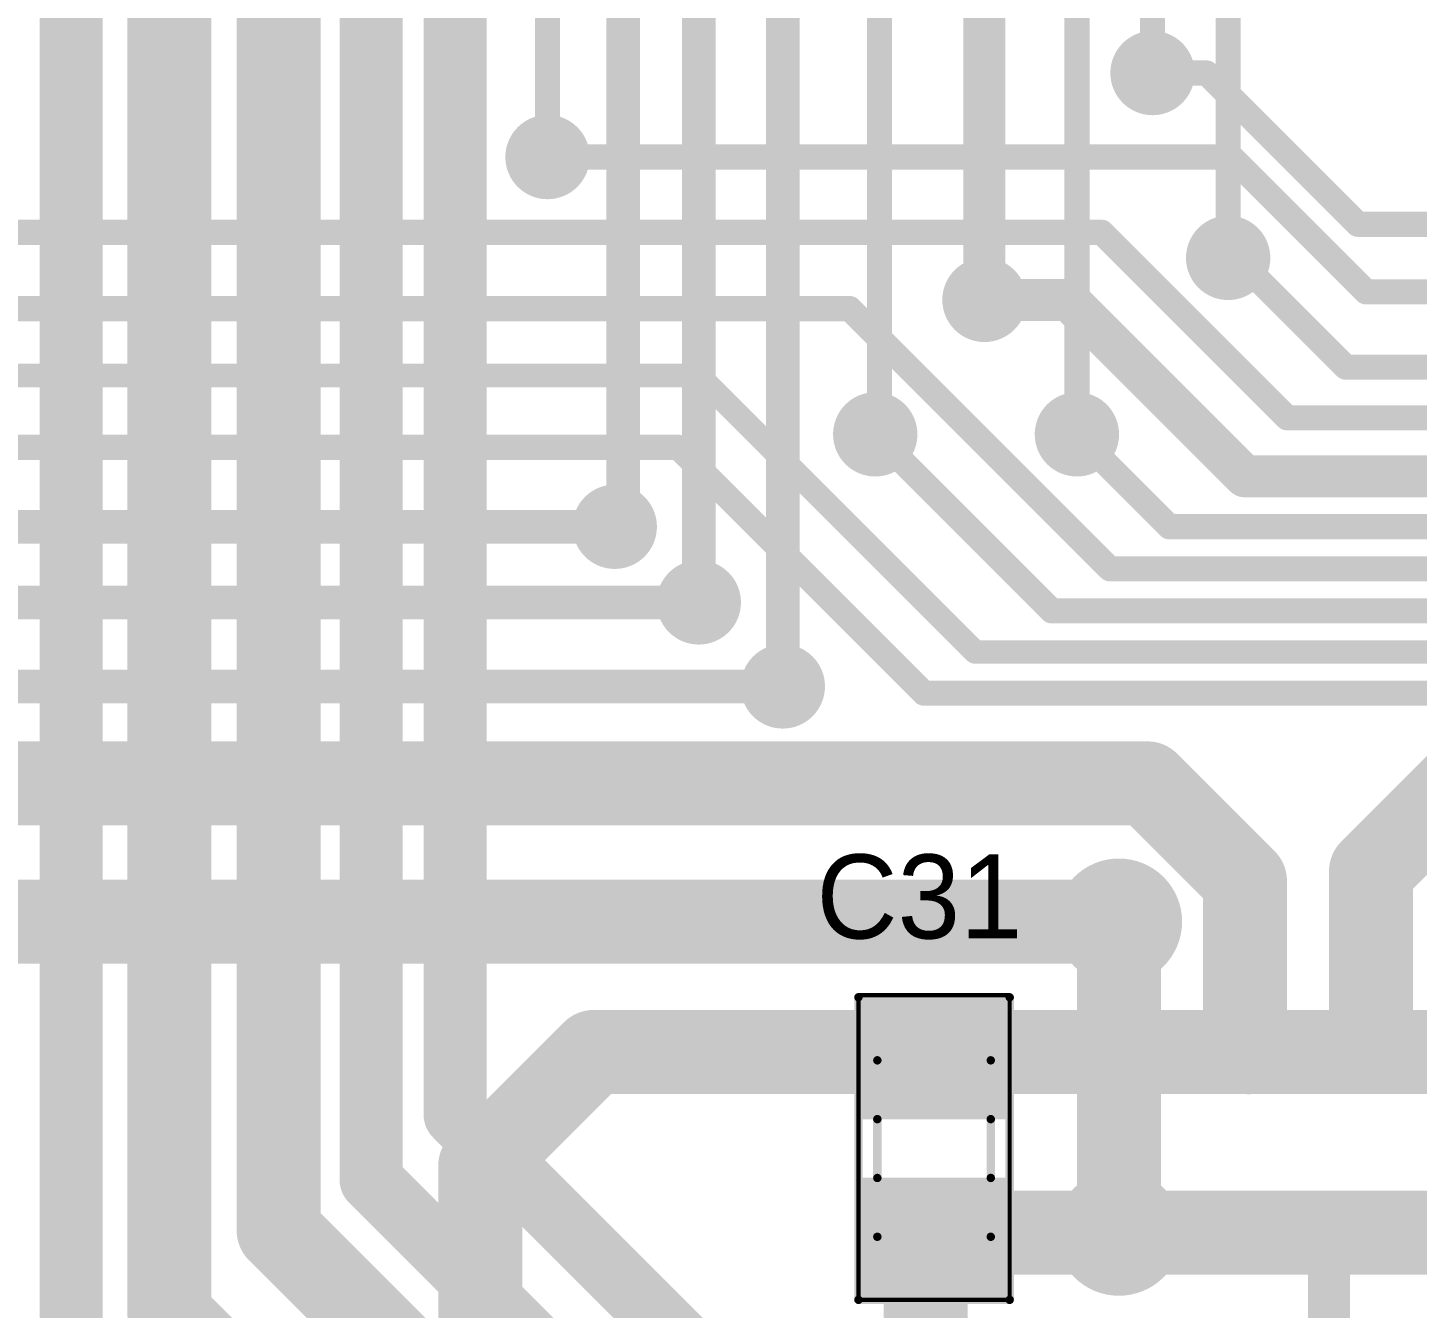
# Model space of a CAD drawing. Header units: millimetres. Extents: x 29 to 180, y 30 to 200.
# Drawn here: x 60.51 to 77.05, y 120 to 135.24 of the extents above; entities that cross this region are included whole.
import ezdxf

# ---------------------------------------------------------------- set-up
doc = ezdxf.new("R2010")
doc.units = ezdxf.units.MM
for name, color, linetype in [('BottomLayer', 5, 'Continuous'), ('BottomSolder', 6, 'Continuous'), ('Mechanical13', 56, 'Continuous'), ('Mechanical15', 56, 'Continuous'), ('MultiLayer', 9, 'Continuous'), ('TopLayer', 1, 'Continuous'), ('TopOverlay', 2, 'Continuous'), ('TopPaste', 8, 'Continuous'), ('TopSolder', 216, 'Continuous'), ('ViaHoleLayer', 16, 'Continuous')]:
    doc.layers.add(name, color=color, linetype=linetype)

# ---------------------------------------------------------------- blocks, each defined once
blk = doc.blocks.new('SMD_C_0805_233')
at = {"layer": 'Mechanical13', "const_width": 0.1}
for points in [[(-1.05, 0.675), (1.05, 0.675)], [(-1.05, 0.675), (-1.05, -0.675)], [(1.05, 0.675), (1.05, -0.675)], [(-1.05, -0.675), (1.05, -0.675)]]:
    blk.add_lwpolyline(points, dxfattribs=at)
at = {"layer": 'Mechanical13', "const_width": 0.05}
for points in [[(-1.075, 0.675, 1), (-1.025, 0.675, 1)], [(-1.075, 0.675, 1), (-1.025, 0.675, 1)], [(1.025, 0.675, 1), (1.075, 0.675, 1)], [(1.025, 0.675, 1), (1.075, 0.675, 1)], [(-1.075, -0.675, 1), (-1.025, -0.675, 1)], [(-1.075, -0.675, 1), (-1.025, -0.675, 1)], [(1.025, -0.675, 1), (1.075, -0.675, 1)], [(1.025, -0.675, 1), (1.075, -0.675, 1)]]:
    blk.add_lwpolyline(points, format="xyb", close=True, dxfattribs=at)
at = {"layer": 'Mechanical15', "const_width": 0.05}
for points in [[(-1.8, 0.9), (1.825, 0.9)], [(-1.8, 0.9), (-1.8, -0.9)], [(1.825, 0.9), (1.825, -0.9)], [(-1.8, -0.9), (1.825, -0.9)]]:
    blk.add_lwpolyline(points, dxfattribs=at)
at = {"layer": 'Mechanical15', "const_width": 0.025}
for points in [[(-1.812, 0.9, 1), (-1.787, 0.9, 1)], [(-1.812, 0.9, 1), (-1.787, 0.9, 1)], [(1.813, 0.9, 1), (1.837, 0.9, 1)], [(1.813, 0.9, 1), (1.837, 0.9, 1)], [(-1.812, -0.9, 1), (-1.787, -0.9, 1)], [(-1.812, -0.9, 1), (-1.787, -0.9, 1)], [(1.813, -0.9, 1), (1.837, -0.9, 1)], [(1.813, -0.9, 1), (1.837, -0.9, 1)]]:
    blk.add_lwpolyline(points, format="xyb", close=True, dxfattribs=at)
at = {"layer": 'TopLayer'}
for points in [[(-0.45, -0.75), (-0.45, 0.75), (-1.65, -0.75), (-1.65, 0.75)], [(1.65, -0.75), (1.65, 0.75), (0.45, -0.75), (0.45, 0.75)]]:
    blk.add_solid(points, dxfattribs=at)
at = {"layer": 'TopOverlay', "const_width": 0.1}
for points in [[(-1.8, 0.9), (-1.8, -0.9)], [(-1.8, 0.9), (1.8, 0.9)], [(1.8, 0.9), (1.8, -0.9)], [(-0.35, 0.675), (0.35, 0.675)], [(-0.35, -0.675), (0.35, -0.675)], [(-1.8, -0.9), (1.8, -0.9)]]:
    blk.add_lwpolyline(points, dxfattribs=at)
at = {"layer": 'TopOverlay', "const_width": 0.05}
for points in [[(-1.825, 0.9, 1), (-1.775, 0.9, 1)], [(-1.825, 0.9, 1), (-1.775, 0.9, 1)], [(1.775, 0.9, 1), (1.825, 0.9, 1)], [(1.775, 0.9, 1), (1.825, 0.9, 1)], [(-0.375, 0.675, 1), (-0.325, 0.675, 1)], [(0.325, 0.675, 1), (0.375, 0.675, 1)], [(-0.375, -0.675, 1), (-0.325, -0.675, 1)], [(0.325, -0.675, 1), (0.375, -0.675, 1)], [(-1.825, -0.9, 1), (-1.775, -0.9, 1)], [(-1.825, -0.9, 1), (-1.775, -0.9, 1)], [(1.775, -0.9, 1), (1.825, -0.9, 1)], [(1.775, -0.9, 1), (1.825, -0.9, 1)]]:
    blk.add_lwpolyline(points, format="xyb", close=True, dxfattribs=at)
at = {"layer": 'TopPaste'}
for points in [[(-0.45, -0.75), (-0.45, 0.75), (-1.65, -0.75), (-1.65, 0.75)], [(1.65, -0.75), (1.65, 0.75), (0.45, -0.75), (0.45, 0.75)]]:
    blk.add_solid(points, dxfattribs=at)
at = {"layer": 'TopSolder'}
for points in [[(-0.348, -0.852), (-0.348, 0.852), (-1.752, -0.852), (-1.752, 0.852)], [(1.752, -0.852), (1.752, 0.852), (0.348, -0.852), (0.348, 0.852)]]:
    blk.add_solid(points, dxfattribs=at)

msp = doc.modelspace()

# ---------------------------------------------------------------- linework, layer by layer
at = {"layer": 'BottomLayer'}
for points, const_width in [([(65.6, 122.3), (65.6, 179)], 0.75), ([(64.6, 121.525), (64.6, 178.545)], 0.75), ([(71.9, 132), (71.9, 178.7)], 0.5), ([(63.5, 120.925), (63.5, 174.9)], 1), ([(62.2, 119.925), (62.2, 173.9)], 1), ([(73, 130.4), (73, 171.5)], 0.3), ([(74.8, 132.5), (74.8, 168.8)], 0.3), ([(73.9, 134.7), (73.9, 156.2)], 0.3), ([(66.7, 133.7), (66.7, 149.1)], 0.3), ([(67.6, 129.4), (67.6, 148.3)], 0.4), ([(61.029, 119.121), (61.029, 147.1)], 0.75), ([(68.5, 128.4), (68.5, 146.8)], 0.4), ([(69.5, 127.4), (69.5, 145.5)], 0.4), ([(70.65, 130.45), (70.65, 139.65)], 0.3), ([(70.6, 130.4), (70.65, 130.45)], 0.3), ([(67.5, 129.3), (67.6, 129.4)], 0.4), ([(73.5, 120.9), (73.5, 124.6)], 1), ([(65.6, 122.3), (74, 113.9)], 0.75), ([(64.6, 121.525), (73.925, 112.2)], 0.75), ([(63.5, 120.925), (73.629, 110.796)], 1), ([(62.2, 119.925), (72.85, 109.275)], 1)]:
    msp.add_lwpolyline(points, dxfattribs=dict(at, const_width=const_width))
for points, const_width in [([(73.7, 134.7, 1), (74.1, 134.7, 1)], 0.4), ([(73.825, 134.7, 1), (73.975, 134.7, 1)], 0.15), ([(66.5, 133.7, 1), (66.9, 133.7, 1)], 0.4), ([(66.625, 133.7, 1), (66.775, 133.7, 1)], 0.15), ([(74.6, 132.5, 1), (75, 132.5, 1)], 0.4), ([(74.725, 132.5, 1), (74.875, 132.5, 1)], 0.15), ([(71.7, 132, 1), (72.1, 132, 1)], 0.4), ([(71.775, 132, 1), (72.025, 132, 1)], 0.25), ([(70.4, 130.4, 1), (70.8, 130.4, 1)], 0.4), ([(72.8, 130.4, 1), (73.2, 130.4, 1)], 0.4), ([(70.525, 130.4, 1), (70.675, 130.4, 1)], 0.15), ([(70.575, 130.45, 1), (70.725, 130.45, 1)], 0.15), ([(70.575, 130.45, 1), (70.725, 130.45, 1)], 0.15), ([(72.925, 130.4, 1), (73.075, 130.4, 1)], 0.15), ([(67.3, 129.3, 1), (67.7, 129.3, 1)], 0.4), ([(67.4, 129.3, 1), (67.6, 129.3, 1)], 0.2), ([(67.5, 129.4, 1), (67.7, 129.4, 1)], 0.2), ([(67.5, 129.4, 1), (67.7, 129.4, 1)], 0.2), ([(68.3, 128.4, 1), (68.7, 128.4, 1)], 0.4), ([(68.4, 128.4, 1), (68.6, 128.4, 1)], 0.2), ([(69.3, 127.4, 1), (69.7, 127.4, 1)], 0.4), ([(69.4, 127.4, 1), (69.6, 127.4, 1)], 0.2), ([(73.175, 124.6, 1), (73.825, 124.6, 1)], 0.65), ([(73.25, 124.6, 1), (73.75, 124.6, 1)], 0.5), ([(65.413, 122.3, 1), (65.788, 122.3, 1)], 0.375), ([(65.413, 122.3, 1), (65.788, 122.3, 1)], 0.375), ([(64.413, 121.525, 1), (64.788, 121.525, 1)], 0.375), ([(64.413, 121.525, 1), (64.788, 121.525, 1)], 0.375), ([(73.175, 120.9, 1), (73.825, 120.9, 1)], 0.65), ([(63.25, 120.925, 1), (63.75, 120.925, 1)], 0.5), ([(63.25, 120.925, 1), (63.75, 120.925, 1)], 0.5), ([(73.25, 120.9, 1), (73.75, 120.9, 1)], 0.5), ([(61.95, 119.925, 1), (62.45, 119.925, 1)], 0.5), ([(61.95, 119.925, 1), (62.45, 119.925, 1)], 0.5)]:
    msp.add_lwpolyline(points, format="xyb", close=True, dxfattribs=dict(at, const_width=const_width))
at = {"layer": 'BottomSolder'}
for points, const_width in [([(73.649, 134.7, 1), (74.151, 134.7, 1)], 0.502), ([(66.449, 133.7, 1), (66.951, 133.7, 1)], 0.502), ([(74.549, 132.5, 1), (75.051, 132.5, 1)], 0.502), ([(71.649, 132, 1), (72.151, 132, 1)], 0.502), ([(70.349, 130.4, 1), (70.851, 130.4, 1)], 0.502), ([(72.749, 130.4, 1), (73.251, 130.4, 1)], 0.502), ([(67.249, 129.3, 1), (67.751, 129.3, 1)], 0.502), ([(68.249, 128.4, 1), (68.751, 128.4, 1)], 0.502), ([(69.249, 127.4, 1), (69.751, 127.4, 1)], 0.502), ([(73.124, 124.6, 1), (73.876, 124.6, 1)], 0.752), ([(73.124, 120.9, 1), (73.876, 120.9, 1)], 0.752)]:
    msp.add_lwpolyline(points, format="xyb", close=True, dxfattribs=dict(at, const_width=const_width))
at = {"layer": 'MultiLayer'}
for points, const_width in [([(73.7, 134.7, 1), (74.1, 134.7, 1)], 0.4), ([(66.5, 133.7, 1), (66.9, 133.7, 1)], 0.4), ([(74.6, 132.5, 1), (75, 132.5, 1)], 0.4), ([(71.7, 132, 1), (72.1, 132, 1)], 0.4), ([(70.4, 130.4, 1), (70.8, 130.4, 1)], 0.4), ([(72.8, 130.4, 1), (73.2, 130.4, 1)], 0.4), ([(67.3, 129.3, 1), (67.7, 129.3, 1)], 0.4), ([(68.3, 128.4, 1), (68.7, 128.4, 1)], 0.4), ([(69.3, 127.4, 1), (69.7, 127.4, 1)], 0.4), ([(73.175, 124.6, 1), (73.825, 124.6, 1)], 0.65), ([(73.175, 120.9, 1), (73.825, 120.9, 1)], 0.65)]:
    msp.add_lwpolyline(points, format="xyb", close=True, dxfattribs=dict(at, const_width=const_width))
at = {"layer": 'TopLayer'}
for points, const_width in [([(73.7, 134.7, 1), (74.1, 134.7, 1)], 0.4), ([(73.825, 134.7, 1), (73.975, 134.7, 1)], 0.15), ([(74.469, 134.7, 1), (74.619, 134.7, 1)], 0.15), ([(74.469, 134.7, 1), (74.619, 134.7, 1)], 0.15), ([(66.5, 133.7, 1), (66.9, 133.7, 1)], 0.4), ([(66.625, 133.7, 1), (66.775, 133.7, 1)], 0.15), ([(74.762, 133.7, 1), (74.912, 133.7, 1)], 0.15), ([(74.762, 133.7, 1), (74.912, 133.7, 1)], 0.15), ([(73.221, 132.804, 1), (73.371, 132.804, 1)], 0.15), ([(73.221, 132.804, 1), (73.371, 132.804, 1)], 0.15), ([(76.269, 132.9, 1), (76.419, 132.9, 1)], 0.15), ([(76.269, 132.9, 1), (76.419, 132.9, 1)], 0.15), ([(74.6, 132.5, 1), (75, 132.5, 1)], 0.4), ([(74.725, 132.5, 1), (74.875, 132.5, 1)], 0.15), ([(74.825, 132.5, 1), (74.975, 132.5, 1)], 0.15), ([(74.825, 132.5, 1), (74.975, 132.5, 1)], 0.15), ([(71.7, 132, 1), (72.1, 132, 1)], 0.4), ([(71.775, 132, 1), (72.025, 132, 1)], 0.25), ([(72.775, 132, 1), (73.025, 132, 1)], 0.25), ([(72.775, 132, 1), (73.025, 132, 1)], 0.25), ([(76.366, 132.096, 1), (76.516, 132.096, 1)], 0.15), ([(76.366, 132.096, 1), (76.516, 132.096, 1)], 0.15), ([(70.222, 131.896, 1), (70.372, 131.896, 1)], 0.15), ([(70.222, 131.896, 1), (70.372, 131.896, 1)], 0.15), ([(76.125, 131.2, 1), (76.275, 131.2, 1)], 0.15), ([(76.125, 131.2, 1), (76.275, 131.2, 1)], 0.15), ([(68.43, 131.1, 1), (68.57, 131.1, 1)], 0.14), ([(68.43, 131.1, 1), (68.57, 131.1, 1)], 0.14), ([(70.4, 130.4, 1), (70.8, 130.4, 1)], 0.4), ([(72.8, 130.4, 1), (73.2, 130.4, 1)], 0.4), ([(75.429, 130.596, 1), (75.579, 130.596, 1)], 0.15), ([(75.429, 130.596, 1), (75.579, 130.596, 1)], 0.15), ([(70.525, 130.4, 1), (70.675, 130.4, 1)], 0.15), ([(72.925, 130.4, 1), (73.075, 130.4, 1)], 0.15), ([(68.179, 130.246, 1), (68.329, 130.246, 1)], 0.15), ([(68.179, 130.246, 1), (68.329, 130.246, 1)], 0.15), ([(74.875, 129.9, 1), (75.125, 129.9, 1)], 0.25), ([(74.875, 129.9, 1), (75.125, 129.9, 1)], 0.25), ([(67.3, 129.3, 1), (67.7, 129.3, 1)], 0.4), ([(67.4, 129.3, 1), (67.6, 129.3, 1)], 0.2), ([(74.025, 129.3, 1), (74.175, 129.3, 1)], 0.15), ([(74.025, 129.3, 1), (74.175, 129.3, 1)], 0.15), ([(73.318, 128.8, 1), (73.468, 128.8, 1)], 0.15), ([(73.318, 128.8, 1), (73.468, 128.8, 1)], 0.15), ([(68.3, 128.4, 1), (68.7, 128.4, 1)], 0.4), ([(68.4, 128.4, 1), (68.6, 128.4, 1)], 0.2), ([(72.625, 128.3, 1), (72.775, 128.3, 1)], 0.15), ([(72.625, 128.3, 1), (72.775, 128.3, 1)], 0.15), ([(71.72, 127.81, 1), (71.86, 127.81, 1)], 0.14), ([(71.72, 127.81, 1), (71.86, 127.81, 1)], 0.14), ([(69.3, 127.4, 1), (69.7, 127.4, 1)], 0.4), ([(69.4, 127.4, 1), (69.6, 127.4, 1)], 0.2), ([(71.105, 127.32, 1), (71.255, 127.32, 1)], 0.15), ([(71.105, 127.32, 1), (71.255, 127.32, 1)], 0.15), ([(73.59, 126.246, 1), (74.09, 126.246, 1)], 0.5), ([(73.59, 126.246, 1), (74.09, 126.246, 1)], 0.5), ([(76.25, 125.2, 1), (76.75, 125.2, 1)], 0.5), ([(76.25, 125.2, 1), (76.75, 125.2, 1)], 0.5), ([(74.75, 125.086, 1), (75.25, 125.086, 1)], 0.5), ([(74.75, 125.086, 1), (75.25, 125.086, 1)], 0.5), ([(73.175, 124.6, 1), (73.825, 124.6, 1)], 0.65), ([(73.05, 124.6, 1), (73.55, 124.6, 1)], 0.5), ([(73.05, 124.6, 1), (73.55, 124.6, 1)], 0.5), ([(73.25, 124.6, 1), (73.75, 124.6, 1)], 0.5), ([(73.15, 124.5, 1), (73.65, 124.5, 1)], 0.5), ([(73.15, 124.5, 1), (73.65, 124.5, 1)], 0.5), ([(67, 123.05, 1), (67.5, 123.05, 1)], 0.5), ([(67, 123.05, 1), (67.5, 123.05, 1)], 0.5), ([(74.75, 123.05, 1), (75.25, 123.05, 1)], 0.5), ([(74.75, 123.05, 1), (75.25, 123.05, 1)], 0.5), ([(74.796, 123.05, 1), (75.296, 123.05, 1)], 0.5), ([(74.796, 123.05, 1), (75.296, 123.05, 1)], 0.5), ([(74.796, 123.046, 1), (75.296, 123.046, 1)], 0.5), ([(76.25, 123.05, 1), (76.75, 123.05, 1)], 0.5), ([(76.25, 123.05, 1), (76.75, 123.05, 1)], 0.5), ([(76.25, 123.05, 1), (76.75, 123.05, 1)], 0.5), ([(65.65, 121.7, 1), (66.15, 121.7, 1)], 0.5), ([(65.65, 121.7, 1), (66.15, 121.7, 1)], 0.5), ([(73.175, 120.9, 1), (73.825, 120.9, 1)], 0.65), ([(71.25, 120.9, 1), (71.75, 120.9, 1)], 0.5), ([(71.25, 120.9, 1), (71.75, 120.9, 1)], 0.5), ([(73.25, 120.9, 1), (73.75, 120.9, 1)], 0.5), ([(73.25, 120.9, 1), (73.75, 120.9, 1)], 0.5), ([(75.75, 120.9, 1), (76.25, 120.9, 1)], 0.5), ([(75.75, 120.9, 1), (76.25, 120.9, 1)], 0.5), ([(70.95, 120.6, 1), (71.45, 120.6, 1)], 0.5), ([(70.95, 120.6, 1), (71.45, 120.6, 1)], 0.5), ([(75.875, 120.9, 1), (76.125, 120.9, 1)], 0.25)]:
    msp.add_lwpolyline(points, format="xyb", close=True, dxfattribs=dict(at, const_width=const_width))
for points, const_width in [([(73.9, 134.7), (74.544, 134.7)], 0.3), ([(74.544, 134.7), (76.344, 132.9)], 0.3), ([(66.7, 133.7), (74.837, 133.7)], 0.3), ([(74.837, 133.7), (76.441, 132.096)], 0.3), ([(50.084, 132.804), (73.296, 132.804)], 0.3), ([(73.296, 132.804), (75.504, 130.596)], 0.3), ([(76.344, 132.9), (80.5, 132.9)], 0.3), ([(74.8, 132.5), (74.9, 132.5)], 0.3), ([(74.9, 132.5), (76.2, 131.2)], 0.3), ([(71.9, 132), (72.9, 132)], 0.5), ([(72.9, 132), (75, 129.9)], 0.5), ([(76.441, 132.096), (81.604, 132.096)], 0.3), ([(56.767, 131.896), (70.297, 131.896)], 0.3), ([(70.297, 131.896), (73.393, 128.8)], 0.3), ([(76.2, 131.2), (81.3, 131.2)], 0.3), ([(41.3, 131.1), (68.5, 131.1)], 0.28), ([(68.5, 131.1), (71.79, 127.81)], 0.28), ([(75.504, 130.596), (80.767, 130.596)], 0.3), ([(70.6, 130.4), (72.7, 128.3)], 0.3), ([(73, 130.4), (74.1, 129.3)], 0.3), ([(39.654, 130.246), (68.254, 130.246)], 0.3), ([(68.254, 130.246), (71.18, 127.32)], 0.3), ([(75, 129.9), (80.5, 129.9)], 0.5), ([(33.9, 129.3), (67.5, 129.3)], 0.4), ([(74.1, 129.3), (80.2, 129.3)], 0.3), ([(73.393, 128.8), (79.851, 128.8)], 0.3), ([(37.2, 128.4), (68.5, 128.4)], 0.4), ([(72.7, 128.3), (79.644, 128.3)], 0.3), ([(71.79, 127.81), (79.441, 127.81)], 0.28), ([(39.1, 127.4), (69.5, 127.4)], 0.4), ([(71.18, 127.32), (79.238, 127.32)], 0.3), ([(54.546, 126.246), (73.84, 126.246)], 1), ([(73.84, 126.246), (75, 125.086)], 1), ([(76.5, 125.2), (77.6, 126.3)], 1), ([(76.5, 123.05), (76.5, 125.2)], 1), ([(75, 123.05), (75, 125.086)], 1), ([(53, 124.6), (73.3, 124.6)], 1), ([(73.3, 124.6), (73.4, 124.5)], 1), ([(73.4, 124.5), (73.5, 124.6)], 1), ([(65.9, 121.7), (67.25, 123.05)], 1), ([(67.25, 123.05), (75, 123.05)], 1), ([(75.046, 123.05), (76.5, 123.05)], 1), ([(75.046, 123.046), (75.046, 123.05)], 1), ([(76.5, 123.05), (78.35, 123.05)], 1), ([(65.9, 113), (65.9, 121.7)], 1), ([(71.2, 120.6), (71.5, 120.9)], 1), ([(71.5, 120.9), (73.5, 120.9)], 1), ([(73.5, 120.9), (76, 120.9)], 1), ([(76, 120.9), (78.3, 120.9)], 1), ([(71.2, 117.8), (71.2, 120.6)], 1), ([(76, 117.141), (76, 120.9)], 0.5)]:
    msp.add_lwpolyline(points, dxfattribs=dict(at, const_width=const_width))
at = {"layer": 'TopSolder'}
for points, const_width in [([(73.649, 134.7, 1), (74.151, 134.7, 1)], 0.502), ([(66.449, 133.7, 1), (66.951, 133.7, 1)], 0.502), ([(74.549, 132.5, 1), (75.051, 132.5, 1)], 0.502), ([(71.649, 132, 1), (72.151, 132, 1)], 0.502), ([(70.349, 130.4, 1), (70.851, 130.4, 1)], 0.502), ([(72.749, 130.4, 1), (73.251, 130.4, 1)], 0.502), ([(67.249, 129.3, 1), (67.751, 129.3, 1)], 0.502), ([(68.249, 128.4, 1), (68.751, 128.4, 1)], 0.502), ([(69.249, 127.4, 1), (69.751, 127.4, 1)], 0.502), ([(73.124, 124.6, 1), (73.876, 124.6, 1)], 0.752), ([(73.124, 120.9, 1), (73.876, 120.9, 1)], 0.752)]:
    msp.add_lwpolyline(points, format="xyb", close=True, dxfattribs=dict(at, const_width=const_width))
at = {"layer": 'ViaHoleLayer'}
for points, const_width in [([(73.775, 134.7, 1), (74.025, 134.7, 1)], 0.25), ([(66.575, 133.7, 1), (66.825, 133.7, 1)], 0.25), ([(74.675, 132.5, 1), (74.925, 132.5, 1)], 0.25), ([(71.775, 132, 1), (72.025, 132, 1)], 0.25), ([(70.475, 130.4, 1), (70.725, 130.4, 1)], 0.25), ([(72.875, 130.4, 1), (73.125, 130.4, 1)], 0.25), ([(67.375, 129.3, 1), (67.625, 129.3, 1)], 0.25), ([(68.375, 128.4, 1), (68.625, 128.4, 1)], 0.25), ([(69.375, 127.4, 1), (69.625, 127.4, 1)], 0.25), ([(73.325, 124.6, 1), (73.675, 124.6, 1)], 0.35), ([(73.325, 120.9, 1), (73.675, 120.9, 1)], 0.35)]:
    msp.add_lwpolyline(points, format="xyb", close=True, dxfattribs=dict(at, const_width=const_width))

# ---------------------------------------------------------------- block references
at = {"rotation": 90}
msp.add_blockref('SMD_C_0805_233', (71.3, 121.9), dxfattribs=at)

# ---------------------------------------------------------------- texts
at = {"layer": 'TopOverlay'}
msp.add_text('C31', height=1, dxfattribs=at).set_placement((69.9, 124.4))

doc.saveas('drawing.dxf')
